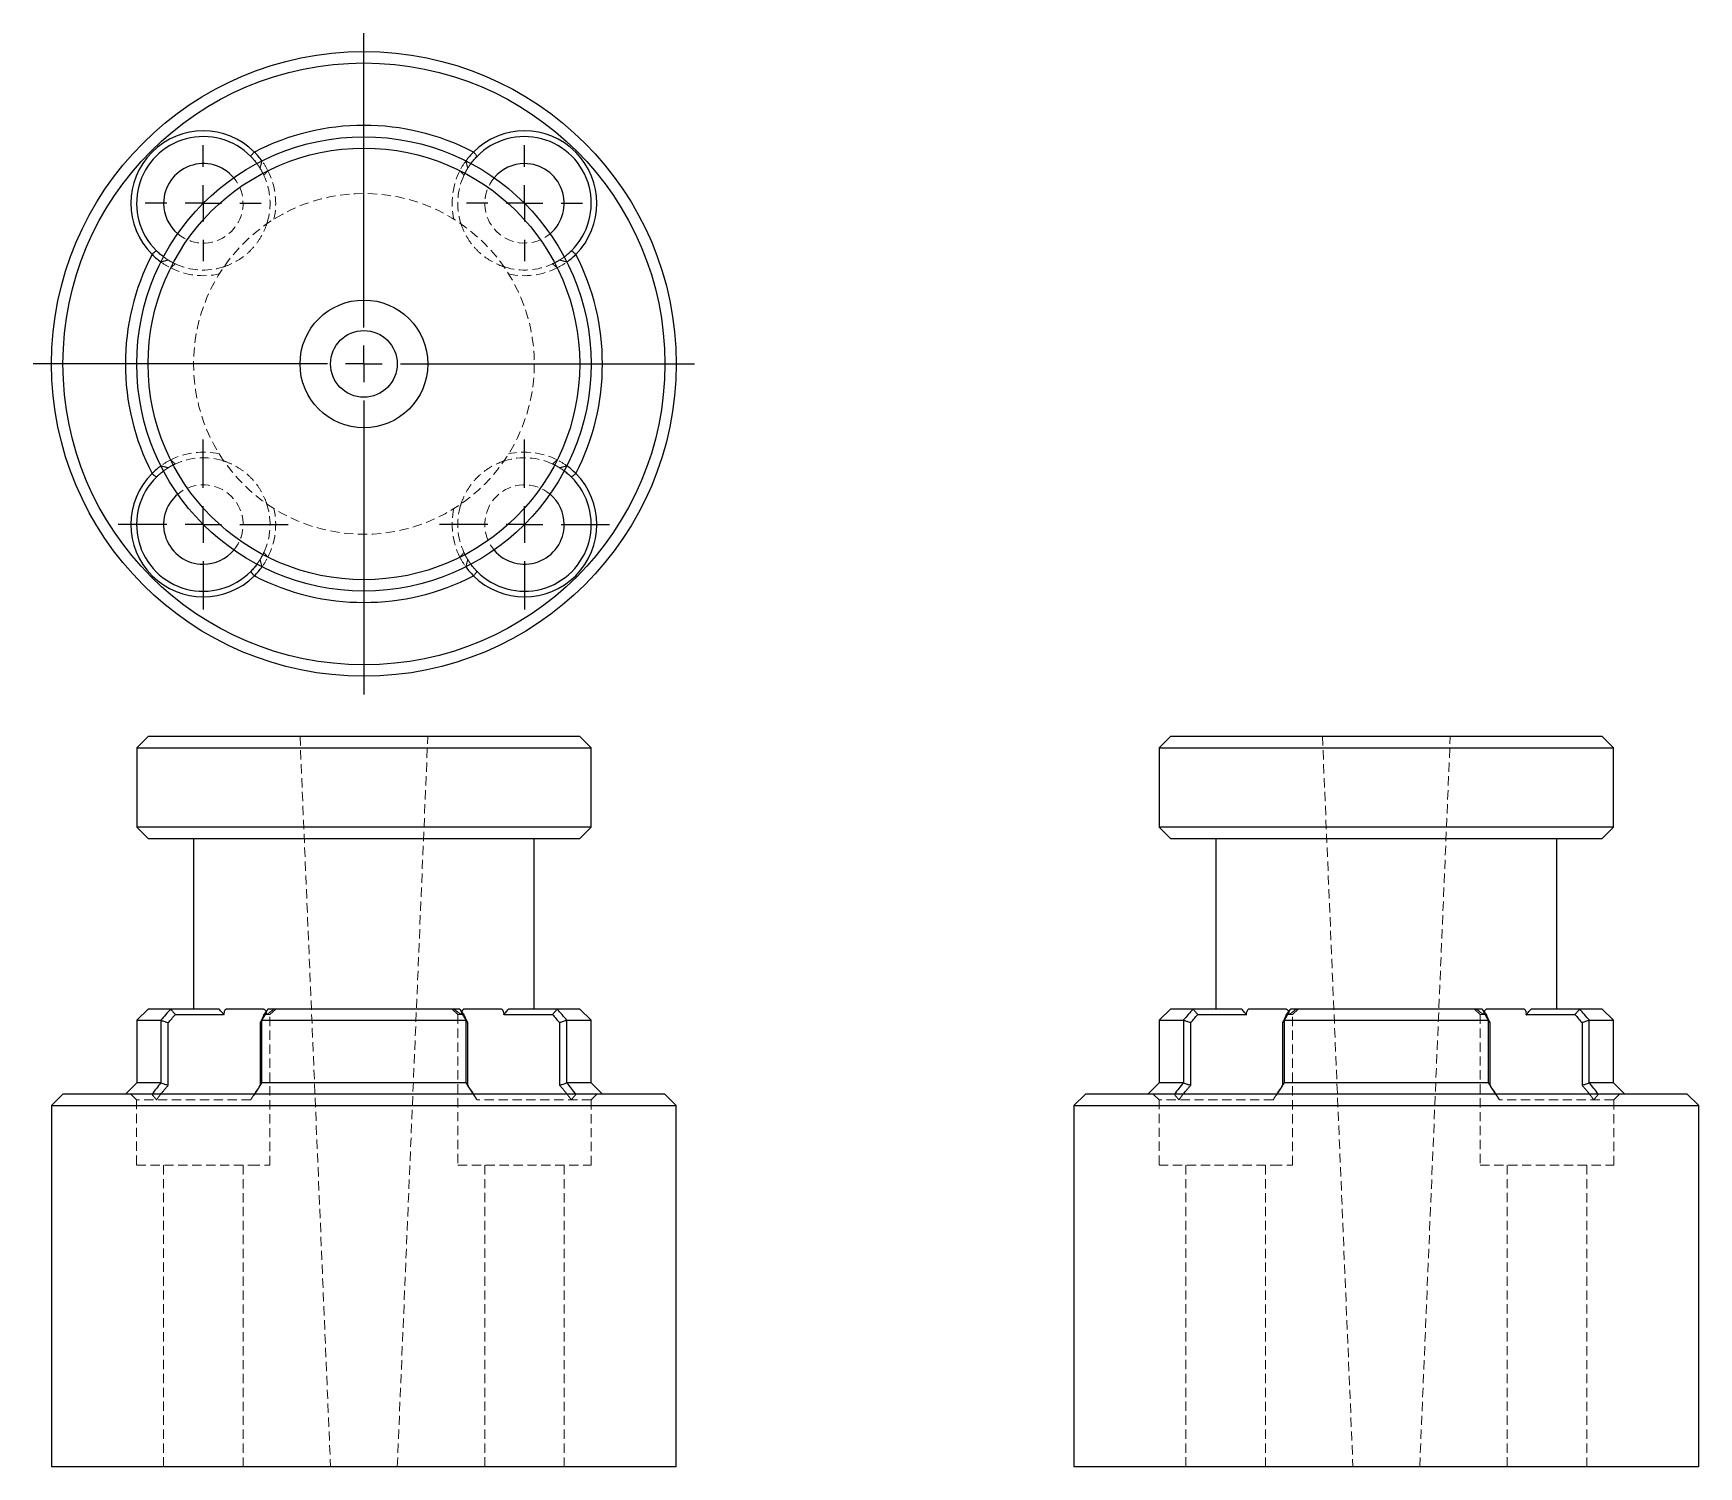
# Model space of a CAD drawing. Header units: millimetres. Extents: x 38 to 266, y 7 to 203.
import ezdxf

# ---------------------------------------------------------------- set-up
doc = ezdxf.new("R2010")
doc.units = ezdxf.units.MM
doc.linetypes.add('HIDDEN', pattern=[1.905, 1.27, -0.635])
doc.layers.add('10', color=7, linetype='Continuous')

# ---------------------------------------------------------------- blocks, each defined once
blk = doc.blocks.new('SW_CENTERMARKSYMBOL_0')
at = {"layer": '10', "color": 0}
for p, q in [((0, 5), (0, 11.64)), ((0, 0), (0, 2.5)), ((-5, 0), (-11.64, 0)), ((0, 0), (-2.5, 0)), ((0, 0), (0, -2.5)), ((0, 0), (2.5, 0)), ((5, 0), (11.64, 0)), ((0, -5), (0, -11.64))]:
    blk.add_line(p, q, dxfattribs=at)
blk = doc.blocks.new('SW_CENTERMARKSYMBOL_1')
at = {"layer": '10', "color": 0}
for p, q in [((0, 5), (0, 7.94)), ((0, 0), (0, 2.5)), ((-5, 0), (-7.94, 0)), ((0, 0), (-2.5, 0)), ((0, 0), (0, -2.5)), ((0, 0), (2.5, 0)), ((5, 0), (7.94, 0)), ((0, -5), (0, -7.94))]:
    blk.add_line(p, q, dxfattribs=at)
blk = doc.blocks.new('SW_CENTERMARKSYMBOL_2')
at = {"layer": '10', "color": 0}
for p, q in [((0, 5), (0, 7.94)), ((0, 0), (0, 2.5)), ((-5, 0), (-7.94, 0)), ((0, 0), (-2.5, 0)), ((0, 0), (0, -2.5)), ((0, 0), (2.5, 0)), ((5, 0), (7.94, 0)), ((0, -5), (0, -7.94))]:
    blk.add_line(p, q, dxfattribs=at)
blk = doc.blocks.new('SW_CENTERMARKSYMBOL_3')
at = {"layer": '10', "color": 0}
for p, q in [((0, 5), (0, 11.64)), ((0, 0), (0, 2.5)), ((-5, 0), (-11.64, 0)), ((0, 0), (-2.5, 0)), ((0, 0), (0, -2.5)), ((0, 0), (2.5, 0)), ((5, 0), (11.64, 0)), ((0, -5), (0, -11.64))]:
    blk.add_line(p, q, dxfattribs=at)
blk = doc.blocks.new('SW_CENTERMARKSYMBOL_4')
at = {"layer": '10', "color": 0}
for p, q in [((0, 5), (0, 45.27)), ((0, 0), (0, 2.5)), ((-5, 0), (-45.27, 0)), ((0, 0), (-2.5, 0)), ((0, 0), (0, -2.5)), ((0, 0), (2.5, 0)), ((5, 0), (45.27, 0)), ((0, -5), (0, -45.27))]:
    blk.add_line(p, q, dxfattribs=at)

msp = doc.modelspace()

# ---------------------------------------------------------------- linework, layer by layer
at = {"color": 7, "linetype": 'Continuous', "lineweight": 25}
for p, q in [((67.98, 187.02), (67.99, 187.01)), ((98.01, 187.01), (98.02, 187.02)), ((53.99, 173.01), (53.98, 173.02)), ((112.02, 173.02), (112.01, 173.01)), ((53.98, 142.98), (53.99, 142.99)), ((112.01, 142.99), (112.02, 142.98)), ((67.99, 128.99), (67.98, 128.98)), ((98.02, 128.98), (98.01, 128.99)), ((53.45, 107), (51.9, 105.44)), ((51.9, 105.44), (51.9, 94.56)), ((51.9, 105.44), (114.1, 105.44)), ((112.55, 107), (53.45, 107)), ((114.1, 105.44), (112.55, 107)), ((114.1, 94.56), (114.1, 105.44)), ((193.45, 107), (191.9, 105.44)), ((191.9, 105.44), (191.9, 94.56)), ((191.9, 105.44), (223, 105.44)), ((223, 107), (193.45, 107)), ((252.55, 107), (223, 107)), ((223, 105.44), (254.1, 105.44)), ((254.1, 105.44), (252.55, 107)), ((254.1, 94.56), (254.1, 105.44)), ((51.9, 94.56), (53.45, 93)), ((114.1, 94.56), (51.9, 94.56)), ((112.55, 93), (114.1, 94.56)), ((191.9, 94.56), (193.45, 93)), ((254.1, 94.56), (191.9, 94.56)), ((252.55, 93), (254.1, 94.56)), ((53.45, 93), (112.55, 93)), ((59.67, 93), (59.67, 69.67)), ((106.33, 69.67), (106.33, 93)), ((193.45, 93), (252.55, 93)), ((199.67, 93), (199.67, 69.67)), ((246.33, 69.67), (246.33, 93)), ((53.45, 69.67), (51.9, 68.12)), ((56.54, 69.67), (53.45, 69.67)), ((63.19, 69.67), (56.54, 69.67)), ((57.18, 68.9), (63.67, 68.9)), ((96.14, 69.67), (69.86, 69.67)), ((102.34, 68.9), (108.82, 68.9)), ((109.46, 69.67), (102.81, 69.67)), ((112.55, 69.67), (109.46, 69.67)), ((114.1, 68.12), (112.55, 69.67)), ((193.45, 69.67), (191.9, 68.12)), ((196.54, 69.67), (193.45, 69.67)), ((203.19, 69.67), (196.54, 69.67)), ((197.18, 68.9), (203.67, 68.9)), ((236.14, 69.67), (209.86, 69.67)), ((242.34, 68.9), (248.82, 68.9)), ((249.46, 69.67), (242.81, 69.67)), ((252.55, 69.67), (249.46, 69.67)), ((254.1, 68.12), (252.55, 69.67)), ((51.9, 68.12), (51.9, 59.57)), ((51.9, 68.12), (55.2, 68.12)), ((55.2, 68.12), (55.21, 68.11)), ((55.21, 68.11), (55.21, 59.56)), ((56.21, 59.24), (56.21, 67.8)), ((68.78, 67.8), (68.78, 59.24)), ((69.04, 68.12), (96.96, 68.12)), ((69.04, 59.56), (69.04, 68.11)), ((96.96, 68.11), (96.96, 59.56)), ((97.22, 59.24), (97.22, 67.8)), ((109.79, 67.8), (109.79, 59.24)), ((110.79, 68.11), (110.8, 68.12)), ((110.79, 59.56), (110.79, 68.11)), ((110.8, 68.12), (114.1, 68.12)), ((114.1, 59.57), (114.1, 68.12)), ((191.9, 68.12), (191.9, 59.57)), ((191.9, 68.12), (195.2, 68.12)), ((195.2, 68.12), (195.21, 68.11)), ((195.21, 68.11), (195.21, 59.56)), ((196.21, 59.24), (196.21, 67.8)), ((208.78, 67.8), (208.78, 59.24)), ((209.04, 68.12), (236.96, 68.12)), ((209.04, 59.56), (209.04, 68.11)), ((236.96, 68.11), (236.96, 59.56)), ((237.22, 59.24), (237.22, 67.8)), ((249.79, 67.8), (249.79, 59.24)), ((250.79, 68.11), (250.8, 68.12)), ((250.79, 59.56), (250.79, 68.11)), ((250.8, 68.12), (254.1, 68.12)), ((254.1, 59.57), (254.1, 68.12)), ((51.9, 59.57), (50.34, 58.01)), ((55.2, 59.57), (51.9, 59.57)), ((55.21, 59.56), (55.2, 59.57)), ((96.96, 59.57), (69.04, 59.57)), ((110.8, 59.57), (110.79, 59.56)), ((114.1, 59.57), (110.8, 59.57)), ((115.66, 58.01), (114.1, 59.57)), ((191.9, 59.57), (190.34, 58.01)), ((195.2, 59.57), (191.9, 59.57)), ((195.21, 59.56), (195.2, 59.57)), ((236.96, 59.57), (209.04, 59.57)), ((250.8, 59.57), (250.79, 59.56)), ((254.1, 59.57), (250.8, 59.57)), ((255.66, 58.01), (254.1, 59.57)), ((41.79, 58.01), (40.23, 56.46)), ((124.21, 58.01), (41.79, 58.01)), ((68.78, 59.24), (68.61, 58.93)), ((97.39, 58.93), (97.22, 59.24)), ((125.77, 56.46), (124.21, 58.01)), ((181.79, 58.01), (180.23, 56.46)), ((264.21, 58.01), (181.79, 58.01)), ((208.78, 59.24), (208.61, 58.93)), ((237.39, 58.93), (237.22, 59.24)), ((265.77, 56.46), (264.21, 58.01)), ((40.23, 56.46), (40.23, 7)), ((40.23, 56.46), (125.77, 56.46)), ((125.77, 7), (125.77, 56.46)), ((180.23, 56.46), (180.23, 7)), ((180.23, 56.46), (265.77, 56.46)), ((265.77, 7), (265.77, 56.46)), ((125.77, 7), (40.23, 7)), ((265.77, 7), (180.23, 7))]:
    msp.add_line(p, q, dxfattribs=at)
at = {"color": 7, "linetype": 'HIDDEN', "lineweight": 18}
for p, q in [((74.25, 107), (78.43, 7)), ((87.57, 7), (91.75, 107)), ((214.25, 107), (218.43, 7)), ((227.57, 7), (231.75, 107)), ((70.14, 68.9), (69.3, 68.9)), ((70.14, 68.9), (70.92, 69.67)), ((70.14, 48.29), (70.14, 68.9)), ((95.08, 69.67), (95.86, 68.9)), ((96.7, 68.9), (95.86, 68.9)), ((95.86, 68.9), (95.86, 48.29)), ((210.14, 68.9), (209.3, 68.9)), ((210.14, 68.9), (210.92, 69.67)), ((210.14, 48.29), (210.14, 68.9)), ((235.08, 69.67), (235.86, 68.9)), ((236.7, 68.9), (235.86, 68.9)), ((235.86, 68.9), (235.86, 48.29)), ((69.04, 59.57), (69.04, 59.56)), ((96.96, 59.56), (96.96, 59.57)), ((209.04, 59.57), (209.04, 59.56)), ((236.96, 59.56), (236.96, 59.57)), ((51.09, 58.01), (51.87, 57.23)), ((67.51, 57.23), (51.87, 57.23)), ((51.87, 57.23), (51.87, 48.29)), ((68.23, 58.28), (68.7, 59.03)), ((97.3, 59.03), (97.77, 58.28)), ((114.13, 57.23), (98.49, 57.23)), ((114.13, 57.23), (114.91, 58.01)), ((114.13, 48.29), (114.13, 57.23)), ((191.09, 58.01), (191.87, 57.23)), ((207.51, 57.23), (191.87, 57.23)), ((191.87, 57.23), (191.87, 48.29)), ((208.23, 58.28), (208.7, 59.03)), ((237.3, 59.03), (237.77, 58.28)), ((254.13, 57.23), (238.49, 57.23)), ((254.13, 57.23), (254.91, 58.01)), ((254.13, 48.29), (254.13, 57.23)), ((51.87, 48.29), (67.47, 48.29)), ((55.56, 48.29), (55.56, 7)), ((66.45, 7), (66.45, 48.29)), ((67.47, 48.29), (70.14, 48.29)), ((95.86, 48.29), (114.13, 48.29)), ((99.55, 48.29), (99.55, 7)), ((110.44, 7), (110.44, 48.29)), ((191.87, 48.29), (207.47, 48.29)), ((195.56, 48.29), (195.56, 7)), ((206.45, 7), (206.45, 48.29)), ((207.47, 48.29), (210.14, 48.29)), ((235.86, 48.29), (254.13, 48.29)), ((239.55, 48.29), (239.55, 7)), ((250.44, 7), (250.44, 48.29))]:
    msp.add_line(p, q, dxfattribs=at)
at = {"color": 7, "linetype": 'HIDDEN', "lineweight": 18, "flags": 128}
for points in [[(69.04, 185.8), (69.04, 185.79), (69.04, 185.79)], [(96.96, 185.79), (96.96, 185.79), (96.96, 185.8)], [(55.21, 171.96), (55.21, 171.96), (55.2, 171.96)], [(110.8, 171.96), (110.79, 171.96), (110.79, 171.96)], [(55.2, 144.04), (55.21, 144.04), (55.21, 144.04)], [(110.79, 144.04), (110.79, 144.04), (110.8, 144.04)], [(69.04, 130.21), (69.04, 130.21), (69.04, 130.2)], [(96.96, 130.2), (96.96, 130.21), (96.96, 130.21)]]:
    msp.add_lwpolyline(points, dxfattribs=at)
at = {"color": 7, "linetype": 'Continuous', "lineweight": 25, "flags": 128}
for points in [[(101.86, 69.67), (101.86, 69.67), (101.91, 69.65), (101.99, 69.55), (102.08, 69.33), (102.15, 68.97), (102.16, 68.89)], [(241.86, 69.67), (241.86, 69.67), (241.91, 69.65), (241.99, 69.55), (242.08, 69.33), (242.15, 68.97), (242.16, 68.89)], [(69.04, 68.11), (69.04, 68.12), (69.04, 68.12)], [(96.96, 68.12), (96.96, 68.12), (96.96, 68.11)], [(209.04, 68.11), (209.04, 68.12), (209.04, 68.12)], [(236.96, 68.12), (236.96, 68.12), (236.96, 68.11)]]:
    msp.add_lwpolyline(points, dxfattribs=at)
at = {"color": 7, "linetype": 'Continuous', "lineweight": 25}
for radius in [42.77, 41.21, 31.1, 29.55, 8.75, 4.57]:
    msp.add_circle((83, 158), radius, dxfattribs=at)
at = {"color": 7, "linetype": 'HIDDEN', "lineweight": 18}
msp.add_circle((83, 158), 23.33, dxfattribs=at)
at = {"color": 7, "linetype": 'Continuous', "lineweight": 25}
for centre, radius, start, end in [((61.01, 179.99), 9.91, 45.0807, 224.9193), ((83, 158), 32.66, 62.6722, 117.3278), ((104.99, 179.99), 9.91, 315.0807, 134.9193), ((61.01, 179.99), 9.14, 44.6359, 225.3641), ((104.99, 179.99), 9.14, 314.6359, 135.3641), ((61.01, 179.99), 5.44, 39.9802, 180), ((104.99, 179.99), 5.44, 90, 140.0198), ((104.99, 179.99), 5.44, 309.9802, 90), ((61.01, 179.99), 5.44, 180, 230.0198), ((83, 158), 32.66, 152.6722, 207.3278), ((83, 158), 32.66, 332.6722, 27.3278), ((61.01, 136.01), 9.91, 135.0807, 314.9193), ((61.01, 136.01), 9.14, 134.6359, 315.3641), ((104.99, 136.01), 9.91, 225.0807, 44.9193), ((104.99, 136.01), 9.14, 224.6359, 45.3641), ((61.01, 136.01), 5.44, 129.9802, 270), ((104.99, 136.01), 5.44, 0, 50.0198), ((104.99, 136.01), 5.44, 219.9802, 0), ((61.01, 136.01), 5.44, 270, 320.0198), ((83, 158), 32.66, 242.6722, 297.3278)]:
    msp.add_arc(centre, radius, start, end, dxfattribs=at)
at = {"color": 7, "linetype": 'HIDDEN', "lineweight": 18}
for centre, radius, start, end in [((61.01, 179.99), 5.44, 230.0198, 39.9802), ((61.01, 179.99), 9.14, 343.0808, 24.7545), ((61.01, 179.99), 9.91, 347.2584, 26.8012), ((104.99, 179.99), 9.91, 153.1988, 192.7416), ((104.99, 179.99), 9.14, 155.2455, 196.9167), ((104.99, 179.99), 5.44, 140.0198, 309.9802), ((61.01, 179.99), 9.91, 243.1988, 282.7416), ((61.01, 179.99), 9.14, 245.2455, 286.918), ((104.99, 179.99), 9.14, 253.0797, 294.7545), ((104.99, 179.99), 9.91, 257.2584, 296.8012), ((61.01, 136.01), 9.91, 77.2584, 116.8012), ((61.01, 136.01), 9.14, 73.0797, 114.7545), ((104.99, 136.01), 9.14, 65.2455, 106.9167), ((104.99, 136.01), 9.91, 63.1988, 102.7416), ((61.01, 136.01), 5.44, 320.0198, 129.9802), ((104.99, 136.01), 5.44, 50.0198, 219.9802), ((61.01, 136.01), 9.14, 335.2455, 16.9167), ((61.01, 136.01), 9.91, 333.1988, 12.7416), ((104.99, 136.01), 9.91, 167.2584, 206.8012), ((104.99, 136.01), 9.14, 163.0797, 204.7545)]:
    msp.add_arc(centre, radius, start, end, dxfattribs=at)
at = {"color": 7, "linetype": 'Continuous', "lineweight": 25}
for points, knots in [([(67.51, 186.41), (67.58, 186.51), (67.74, 186.72), (67.89, 186.92), (67.98, 187.02)], [0, 0, 0, 0, 0.486348, 1, 1, 1, 1]), ([(98.02, 187.02), (98.11, 186.92), (98.26, 186.72), (98.42, 186.51), (98.49, 186.41)], [0, 0, 0, 0, 0.513652, 1, 1, 1, 1]), ([(67.51, 186.41), (67.6, 186.32), (67.77, 186.14), (68.01, 185.86), (68.21, 185.62), (68.32, 185.47), (68.36, 185.41)], [0, 0, 0, 0, 0.289305, 0.578887, 0.827799, 1, 1, 1, 1]), ([(97.62, 185.38), (97.62, 185.39), (97.69, 185.49), (97.84, 185.68), (98.04, 185.93), (98.26, 186.18), (98.42, 186.33), (98.49, 186.41)], [0, 0, 0, 0, 0.029299, 0.271561, 0.513985, 0.756907, 1, 1, 1, 1]), ([(53.98, 173.02), (54.08, 173.11), (54.28, 173.26), (54.49, 173.42), (54.59, 173.49)], [0, 0, 0, 0, 0.513652, 1, 1, 1, 1]), ([(55.6, 172.63), (55.6, 172.63), (55.5, 172.7), (55.32, 172.84), (55.07, 173.04), (54.82, 173.26), (54.67, 173.42), (54.59, 173.49)], [0, 0, 0, 0, 0.0191419, 0.2639387, 0.5088991, 0.7543629, 1, 1, 1, 1]), ([(111.41, 173.49), (111.32, 173.4), (111.14, 173.23), (110.86, 172.99), (110.62, 172.79), (110.47, 172.68), (110.41, 172.63)], [0, 0, 0, 0, 0.287681, 0.575638, 0.823153, 1, 1, 1, 1]), ([(111.41, 173.49), (111.51, 173.42), (111.72, 173.26), (111.92, 173.11), (112.02, 173.02)], [0, 0, 0, 0, 0.486348, 1, 1, 1, 1]), ([(54.59, 142.51), (54.49, 142.58), (54.28, 142.74), (54.08, 142.89), (53.98, 142.98)], [0, 0, 0, 0, 0.486348, 1, 1, 1, 1]), ([(54.59, 142.51), (54.68, 142.6), (54.86, 142.77), (55.14, 143.01), (55.39, 143.21), (55.55, 143.33), (55.61, 143.38)], [0, 0, 0, 0, 0.281908, 0.564084, 0.806632, 1, 1, 1, 1]), ([(110.39, 143.38), (110.4, 143.37), (110.5, 143.3), (110.68, 143.16), (110.93, 142.96), (111.18, 142.74), (111.33, 142.58), (111.41, 142.51)], [0, 0, 0, 0, 0.023118, 0.266922, 0.51089, 0.755359, 1, 1, 1, 1]), ([(112.02, 142.98), (111.92, 142.89), (111.72, 142.74), (111.51, 142.58), (111.41, 142.51)], [0, 0, 0, 0, 0.513652, 1, 1, 1, 1]), ([(68.35, 130.57), (68.29, 130.49), (68.16, 130.32), (67.96, 130.07), (67.74, 129.82), (67.58, 129.67), (67.51, 129.59)], [0, 0, 0, 0, 0.2387938, 0.4921224, 0.7459716, 1, 1, 1, 1]), ([(98.49, 129.59), (98.4, 129.68), (98.23, 129.86), (97.99, 130.14), (97.79, 130.39), (97.67, 130.54), (97.62, 130.61)], [0, 0, 0, 0, 0.28354, 0.56735, 0.811302, 1, 1, 1, 1]), ([(67.98, 128.98), (67.89, 129.08), (67.74, 129.28), (67.58, 129.49), (67.51, 129.59)], [0, 0, 0, 0, 0.513652, 1, 1, 1, 1]), ([(98.49, 129.59), (98.42, 129.49), (98.26, 129.28), (98.11, 129.08), (98.02, 128.98)], [0, 0, 0, 0, 0.486348, 1, 1, 1, 1]), ([(56.54, 69.67), (56.64, 69.54), (56.75, 69.41), (56.85, 69.28), (56.91, 69.22), (56.96, 69.15), (57.02, 69.09), (57.07, 69.03), (57.13, 68.96), (57.18, 68.9)], [0, 0, 0, 0, 0.000575678, 0.000575678, 0.000575678, 0.000863604, 0.000863604, 0.000863604, 0.001151561, 0.001151561, 0.001151561, 0.001151561]), ([(63.84, 68.9), (63.75, 69), (63.66, 69.1), (63.44, 69.35), (63.31, 69.51), (63.19, 69.67)], [1.8909499, 1.8909499, 1.8909499, 1.8909499, 1.90752579, 1.90752579, 1.93139892, 1.93139892, 1.93139892, 1.93139892]), ([(63.84, 68.89), (63.85, 69.06), (63.88, 69.22), (63.95, 69.44), (63.98, 69.5), (64.03, 69.59), (64.05, 69.61), (64.08, 69.64), (64.1, 69.65), (64.12, 69.67), (64.13, 69.67), (64.14, 69.67)], [0, 0, 0, 0, 0.5, 0.5, 0.75, 0.75, 0.875, 0.875, 0.9375, 0.9375, 1, 1, 1, 1]), ([(69.27, 69.67), (69.27, 69.67), (69.17, 69.67), (68.72, 69.67), (67.96, 69.67), (66.98, 69.67), (66.02, 69.67), (65.15, 69.67), (64.55, 69.67), (64.21, 69.67), (64.14, 69.67), (64.14, 69.67)], [-0.6091902, -0.6091902, -0.6091902, -0.6091902, -0.5917843, -0.5743784, -0.5395666, -0.5047548, -0.4699429, -0.4351311, -0.4003193, -0.3829134, -0.3655075, -0.3655075, -0.3655075, -0.3655075]), ([(69.27, 69.67), (69.27, 69.67), (69.29, 69.67), (69.36, 69.64), (69.48, 69.53), (69.56, 69.41), (69.59, 69.31), (69.59, 69.3)], [0, 0, 0, 0, 0.005345, 0.174038, 0.473459, 0.954061, 1, 1, 1, 1]), ([(69.86, 69.67), (69.76, 69.54), (69.67, 69.41), (69.58, 69.28), (69.48, 69.15), (69.39, 69.03), (69.3, 68.9)], [0, 0, 0, 0, 0.000575681, 0.000575681, 0.000575681, 0.001151582, 0.001151582, 0.001151582, 0.001151582]), ([(96.14, 69.67), (96.24, 69.54), (96.33, 69.41), (96.42, 69.28), (96.47, 69.22), (96.51, 69.15), (96.56, 69.09), (96.61, 69.03), (96.65, 68.96), (96.7, 68.9)], [0, 0, 0, 0, 0.000575678, 0.000575678, 0.000575678, 0.000863604, 0.000863604, 0.000863604, 0.001151561, 0.001151561, 0.001151561, 0.001151561]), ([(96.73, 69.67), (96.73, 69.67), (96.71, 69.67), (96.67, 69.65), (96.6, 69.61), (96.5, 69.5), (96.44, 69.37), (96.41, 69.3)], [0, 0, 0, 0, 0.035849, 0.142944, 0.234622, 0.578511, 1, 1, 1, 1]), ([(101.86, 69.67), (101.86, 69.67), (101.79, 69.67), (101.45, 69.67), (100.85, 69.67), (99.98, 69.67), (99.02, 69.67), (98.04, 69.67), (97.28, 69.67), (96.83, 69.67), (96.73, 69.67), (96.73, 69.67)], [-0.6091902, -0.6091902, -0.6091902, -0.6091902, -0.5917843, -0.5743784, -0.5395666, -0.5047548, -0.4699429, -0.4351311, -0.4003193, -0.3829134, -0.3655075, -0.3655075, -0.3655075, -0.3655075]), ([(102.16, 68.9), (102.25, 69), (102.34, 69.1), (102.56, 69.35), (102.69, 69.51), (102.81, 69.67)], [-1.63790774, -1.63790774, -1.63790774, -1.63790774, -1.62133185, -1.62133185, -1.59745872, -1.59745872, -1.59745872, -1.59745872]), ([(102.16, 68.89), (102.17, 68.89), (102.18, 68.89), (102.19, 68.9), (102.24, 68.9), (102.29, 68.9), (102.34, 68.9)], [0.0000002129, 0.0000002129, 0.0000002129, 0.0000002129, 0.0000408141, 0.0000408141, 0.0000408141, 0.0001890327, 0.0001890327, 0.0001890327, 0.0001890327]), ([(108.82, 68.9), (108.93, 69.03), (109.04, 69.15), (109.15, 69.28), (109.25, 69.41), (109.36, 69.54), (109.46, 69.67)], [0, 0, 0, 0, 0.000575673, 0.000575673, 0.000575673, 0.001151574, 0.001151574, 0.001151574, 0.001151574]), ([(196.54, 69.67), (196.64, 69.54), (196.75, 69.41), (196.85, 69.28), (196.91, 69.22), (196.96, 69.15), (197.02, 69.09), (197.07, 69.03), (197.13, 68.96), (197.18, 68.9)], [0, 0, 0, 0, 0.000575678, 0.000575678, 0.000575678, 0.000863604, 0.000863604, 0.000863604, 0.001151561, 0.001151561, 0.001151561, 0.001151561]), ([(203.84, 68.9), (203.75, 69), (203.66, 69.1), (203.44, 69.35), (203.31, 69.51), (203.19, 69.67)], [1.8909499, 1.8909499, 1.8909499, 1.8909499, 1.90752579, 1.90752579, 1.93139892, 1.93139892, 1.93139892, 1.93139892]), ([(203.84, 68.89), (203.85, 69.06), (203.88, 69.22), (203.95, 69.44), (203.98, 69.5), (204.05, 69.61), (204.09, 69.66), (204.14, 69.67)], [0, 0, 0, 0, 0.5, 0.5, 0.75, 0.75, 1, 1, 1, 1]), ([(209.27, 69.67), (209.27, 69.67), (209.17, 69.67), (208.72, 69.67), (207.96, 69.67), (206.98, 69.67), (206.02, 69.67), (205.15, 69.67), (204.55, 69.67), (204.21, 69.67), (204.14, 69.67), (204.14, 69.67)], [-0.6091902, -0.6091902, -0.6091902, -0.6091902, -0.5917843, -0.5743784, -0.5395666, -0.5047548, -0.4699429, -0.4351311, -0.4003193, -0.3829134, -0.3655075, -0.3655075, -0.3655075, -0.3655075]), ([(209.27, 69.67), (209.27, 69.67), (209.29, 69.67), (209.36, 69.64), (209.48, 69.53), (209.56, 69.41), (209.59, 69.31), (209.59, 69.3)], [0, 0, 0, 0, 0.005346, 0.174047, 0.473485, 0.954116, 1, 1, 1, 1]), ([(209.3, 68.9), (209.39, 69.03), (209.48, 69.15), (209.58, 69.28), (209.67, 69.41), (209.76, 69.54), (209.86, 69.67)], [0, 0, 0, 0, 0.000575673, 0.000575673, 0.000575673, 0.001151574, 0.001151574, 0.001151574, 0.001151574]), ([(236.14, 69.67), (236.24, 69.54), (236.33, 69.41), (236.42, 69.28), (236.47, 69.22), (236.51, 69.15), (236.56, 69.09), (236.61, 69.03), (236.65, 68.96), (236.7, 68.9)], [0, 0, 0, 0, 0.000575678, 0.000575678, 0.000575678, 0.000863604, 0.000863604, 0.000863604, 0.001151562, 0.001151562, 0.001151562, 0.001151562]), ([(236.73, 69.67), (236.73, 69.67), (236.73, 69.67), (236.73, 69.67), (236.73, 69.67), (236.72, 69.67), (236.71, 69.67), (236.67, 69.65), (236.6, 69.6), (236.49, 69.49), (236.44, 69.37), (236.41, 69.3)], [0, 0, 0, 0, 0.002328, 0.003924, 0.008019, 0.024408, 0.032805, 0.097121, 0.313132, 0.579253, 1, 1, 1, 1]), ([(241.86, 69.67), (241.86, 69.67), (241.79, 69.67), (241.45, 69.67), (240.85, 69.67), (239.98, 69.67), (239.02, 69.67), (238.04, 69.67), (237.28, 69.67), (236.83, 69.67), (236.73, 69.67), (236.73, 69.67)], [-0.6091902, -0.6091902, -0.6091902, -0.6091902, -0.5917843, -0.5743784, -0.5395666, -0.5047548, -0.4699429, -0.4351311, -0.4003193, -0.3829134, -0.3655075, -0.3655075, -0.3655075, -0.3655075]), ([(242.16, 68.9), (242.25, 69), (242.34, 69.1), (242.56, 69.35), (242.69, 69.51), (242.81, 69.67)], [-1.63790774, -1.63790774, -1.63790774, -1.63790774, -1.62133185, -1.62133185, -1.59745872, -1.59745872, -1.59745872, -1.59745872]), ([(242.16, 68.89), (242.17, 68.89), (242.18, 68.89), (242.19, 68.9), (242.24, 68.9), (242.29, 68.9), (242.34, 68.9)], [0.0000002129, 0.0000002129, 0.0000002129, 0.0000002129, 0.0000408141, 0.0000408141, 0.0000408141, 0.0001890327, 0.0001890327, 0.0001890327, 0.0001890327]), ([(249.46, 69.67), (249.36, 69.54), (249.25, 69.41), (249.15, 69.28), (249.04, 69.15), (248.93, 69.03), (248.82, 68.9)], [0.000000003, 0.000000003, 0.000000003, 0.000000003, 0.000575681, 0.000575681, 0.000575681, 0.001151581, 0.001151581, 0.001151581, 0.001151581]), ([(55.21, 68.11), (55.29, 68.08), (55.38, 68.06), (55.47, 68.03), (55.56, 68), (55.64, 67.97), (55.73, 67.94), (55.89, 67.89), (56.05, 67.84), (56.21, 67.8)], [0, 0, 0, 0, 0.000284045, 0.000284045, 0.000284045, 0.000568091, 0.000568091, 0.000568091, 0.001080922, 0.001080922, 0.001080922, 0.001080922]), ([(69.04, 68.11), (69.01, 68.08), (68.99, 68.06), (68.97, 68.03), (68.95, 68), (68.93, 67.97), (68.91, 67.95), (68.86, 67.89), (68.82, 67.84), (68.78, 67.8)], [0, 0, 0, 0, 0.000278476, 0.000278476, 0.000278476, 0.000556952, 0.000556952, 0.000556952, 0.001080922, 0.001080922, 0.001080922, 0.001080922]), ([(97.22, 67.8), (97.2, 67.82), (97.17, 67.85), (97.15, 67.88), (97.13, 67.9), (97.11, 67.93), (97.08, 67.96), (97.04, 68.01), (97, 68.06), (96.96, 68.11)], [0, 0, 0, 0, 0.000284046, 0.000284046, 0.000284046, 0.000568092, 0.000568092, 0.000568092, 0.001080919, 0.001080919, 0.001080919, 0.001080919]), ([(110.79, 68.11), (110.71, 68.08), (110.62, 68.06), (110.54, 68.03), (110.45, 68), (110.36, 67.97), (110.28, 67.95), (110.12, 67.89), (109.95, 67.84), (109.79, 67.8)], [0, 0, 0, 0, 0.000278476, 0.000278476, 0.000278476, 0.000556952, 0.000556952, 0.000556952, 0.001080922, 0.001080922, 0.001080922, 0.001080922]), ([(196.21, 67.8), (196.12, 67.82), (196.03, 67.85), (195.94, 67.88), (195.86, 67.9), (195.77, 67.93), (195.68, 67.96), (195.52, 68.01), (195.36, 68.06), (195.21, 68.11)], [0, 0, 0, 0, 0.000284046, 0.000284046, 0.000284046, 0.000568092, 0.000568092, 0.000568092, 0.001080919, 0.001080919, 0.001080919, 0.001080919]), ([(209.04, 68.11), (209.01, 68.08), (208.99, 68.06), (208.97, 68.03), (208.95, 68), (208.93, 67.97), (208.91, 67.95), (208.86, 67.89), (208.82, 67.84), (208.78, 67.8)], [0, 0, 0, 0, 0.000278476, 0.000278476, 0.000278476, 0.000556952, 0.000556952, 0.000556952, 0.001080922, 0.001080922, 0.001080922, 0.001080922]), ([(236.96, 68.11), (236.99, 68.08), (237.01, 68.06), (237.03, 68.03), (237.05, 68), (237.08, 67.97), (237.1, 67.94), (237.14, 67.89), (237.18, 67.84), (237.22, 67.8)], [0, 0, 0, 0, 0.000284045, 0.000284045, 0.000284045, 0.000568091, 0.000568091, 0.000568091, 0.001080922, 0.001080922, 0.001080922, 0.001080922]), ([(250.79, 68.11), (250.71, 68.08), (250.62, 68.06), (250.54, 68.03), (250.45, 68), (250.36, 67.97), (250.28, 67.95), (250.12, 67.89), (249.95, 67.84), (249.79, 67.8)], [0, 0, 0, 0, 0.000278476, 0.000278476, 0.000278476, 0.000556952, 0.000556952, 0.000556952, 0.001080922, 0.001080922, 0.001080922, 0.001080922]), ([(55.21, 59.56), (55.38, 59.5), (55.71, 59.39), (56.04, 59.29), (56.21, 59.24)], [0, 0, 0, 0, 0.511569, 1, 1, 1, 1]), ([(68.78, 59.24), (68.82, 59.29), (68.91, 59.39), (68.99, 59.5), (69.04, 59.56)], [0, 0, 0, 0, 0.488431, 1, 1, 1, 1]), ([(96.96, 59.56), (97.01, 59.5), (97.09, 59.39), (97.18, 59.29), (97.22, 59.24)], [0, 0, 0, 0, 0.511569, 1, 1, 1, 1]), ([(109.79, 59.24), (109.96, 59.29), (110.29, 59.39), (110.62, 59.5), (110.79, 59.56)], [0, 0, 0, 0, 0.488431, 1, 1, 1, 1]), ([(195.21, 59.56), (195.38, 59.5), (195.71, 59.39), (196.04, 59.29), (196.21, 59.24)], [0, 0, 0, 0, 0.511569, 1, 1, 1, 1]), ([(208.78, 59.24), (208.82, 59.29), (208.91, 59.39), (208.99, 59.5), (209.04, 59.56)], [0, 0, 0, 0, 0.488431, 1, 1, 1, 1]), ([(236.96, 59.56), (237.01, 59.5), (237.09, 59.39), (237.18, 59.29), (237.22, 59.24)], [0, 0, 0, 0, 0.511569, 1, 1, 1, 1]), ([(249.79, 59.24), (249.96, 59.29), (250.29, 59.39), (250.62, 59.5), (250.79, 59.56)], [0, 0, 0, 0, 0.488431, 1, 1, 1, 1]), ([(55.19, 58.01), (55.26, 58.1), (55.42, 58.3), (55.67, 58.6), (55.93, 58.92), (56.12, 59.13), (56.21, 59.24)], [0, 0, 0, 0, 0.221493, 0.480596, 0.740214, 1, 1, 1, 1]), ([(109.79, 59.24), (109.9, 59.12), (110.11, 58.87), (110.4, 58.52), (110.64, 58.23), (110.77, 58.07), (110.81, 58.01)], [0, 0, 0, 0, 0.300926, 0.602114, 0.861023, 1, 1, 1, 1]), ([(195.19, 58.01), (195.26, 58.1), (195.42, 58.3), (195.67, 58.6), (195.93, 58.92), (196.12, 59.13), (196.21, 59.24)], [0, 0, 0, 0, 0.221493, 0.480596, 0.740214, 1, 1, 1, 1]), ([(249.79, 59.24), (249.9, 59.12), (250.11, 58.87), (250.4, 58.52), (250.64, 58.23), (250.77, 58.07), (250.81, 58.01)], [0, 0, 0, 0, 0.300926, 0.602114, 0.861023, 1, 1, 1, 1])]:
    msp.add_open_spline(points, degree=3, knots=knots, dxfattribs=at)
for points in [[(67.98, 187.02), (67.99, 187.02), (68, 187.02), (68.01, 187.01)], [(69.04, 185.8), (68.73, 186.22), (68.38, 186.63), (67.99, 187.01)], [(98.01, 187.01), (97.62, 186.63), (97.27, 186.22), (96.96, 185.8)], [(97.99, 187.01), (98, 187.02), (98.01, 187.02), (98.02, 187.02)], [(53.99, 172.99), (53.98, 173), (53.98, 173.01), (53.98, 173.02)], [(53.99, 173.01), (54.37, 172.62), (54.78, 172.27), (55.2, 171.96)], [(110.8, 171.96), (111.22, 172.27), (111.63, 172.62), (112.01, 173.01)], [(112.02, 173.02), (112.02, 173.01), (112.02, 173), (112.01, 172.99)], [(55.2, 144.04), (54.78, 143.73), (54.37, 143.38), (53.99, 142.99)], [(112.01, 142.99), (111.63, 143.38), (111.22, 143.73), (110.8, 144.04)], [(53.98, 142.98), (53.98, 142.99), (53.98, 143), (53.99, 143.01)], [(112.01, 143.01), (112.02, 143), (112.02, 142.99), (112.02, 142.98)], [(67.99, 128.99), (68.38, 129.37), (68.73, 129.78), (69.04, 130.2)], [(96.96, 130.2), (97.27, 129.78), (97.62, 129.37), (98.01, 128.99)], [(68.01, 128.99), (68, 128.98), (67.99, 128.98), (67.98, 128.98)], [(98.02, 128.98), (98.01, 128.98), (98, 128.98), (97.99, 128.99)], [(56.54, 69.67), (56.08, 69.16), (55.64, 68.65), (55.2, 68.12)], [(56.21, 67.8), (56.52, 68.16), (56.85, 68.53), (57.18, 68.9)], [(63.67, 68.9), (63.73, 68.9), (63.78, 68.9), (63.84, 68.89)], [(63.84, 68.89), (63.84, 68.9), (63.84, 68.9), (63.84, 68.9)], [(69.3, 68.9), (69.15, 68.53), (68.98, 68.16), (68.78, 67.8)], [(69.04, 68.12), (69.36, 68.65), (69.62, 69.16), (69.86, 69.67)], [(96.14, 69.67), (96.38, 69.16), (96.64, 68.65), (96.96, 68.12)], [(97.22, 67.8), (97.02, 68.16), (96.85, 68.53), (96.7, 68.9)], [(102.16, 68.89), (102.16, 68.89), (102.16, 68.9), (102.16, 68.9)], [(108.82, 68.9), (109.15, 68.53), (109.48, 68.16), (109.79, 67.8)], [(110.8, 68.12), (110.36, 68.65), (109.92, 69.16), (109.46, 69.67)], [(196.54, 69.67), (196.08, 69.16), (195.64, 68.65), (195.2, 68.12)], [(196.21, 67.8), (196.52, 68.16), (196.85, 68.53), (197.18, 68.9)], [(203.67, 68.9), (203.73, 68.9), (203.78, 68.9), (203.84, 68.89)], [(203.84, 68.89), (203.84, 68.9), (203.84, 68.9), (203.84, 68.9)], [(209.3, 68.9), (209.15, 68.53), (208.98, 68.16), (208.78, 67.8)], [(209.04, 68.12), (209.36, 68.65), (209.62, 69.16), (209.86, 69.67)], [(236.14, 69.67), (236.38, 69.16), (236.64, 68.65), (236.96, 68.12)], [(237.22, 67.8), (237.02, 68.16), (236.85, 68.53), (236.7, 68.9)], [(242.16, 68.89), (242.16, 68.89), (242.16, 68.9), (242.16, 68.9)], [(248.82, 68.9), (249.15, 68.53), (249.48, 68.16), (249.79, 67.8)], [(250.8, 68.12), (250.36, 68.65), (249.92, 69.16), (249.46, 69.67)], [(55.2, 59.57), (54.78, 59.05), (54.37, 58.53), (53.99, 58.01)], [(67.99, 58.01), (68.38, 58.53), (68.73, 59.05), (69.04, 59.57)], [(96.96, 59.57), (97.27, 59.05), (97.62, 58.53), (98.01, 58.01)], [(112.01, 58.01), (111.63, 58.53), (111.22, 59.05), (110.8, 59.57)], [(195.2, 59.57), (194.78, 59.05), (194.37, 58.53), (193.99, 58.01)], [(207.99, 58.01), (208.38, 58.53), (208.73, 59.05), (209.04, 59.57)], [(236.96, 59.57), (237.27, 59.05), (237.62, 58.53), (238.01, 58.01)], [(252.01, 58.01), (251.63, 58.53), (251.22, 59.05), (250.8, 59.57)]]:
    msp.add_open_spline(points, degree=3, dxfattribs=at)
at = {"color": 7, "linetype": 'HIDDEN', "lineweight": 18}
for points, knots in [([(68.36, 185.41), (68.38, 185.39), (68.47, 185.27), (68.61, 185.07), (68.72, 184.88), (68.78, 184.79)], [0, 0, 0, 0, 0.133425, 0.566572, 1, 1, 1, 1]), ([(68.78, 184.79), (68.8, 184.88), (68.83, 184.97), (68.85, 185.06), (68.87, 185.14), (68.89, 185.23), (68.92, 185.32), (68.96, 185.48), (69, 185.64), (69.04, 185.79)], [0, 0, 0, 0, 0.000284046, 0.000284046, 0.000284046, 0.000568092, 0.000568092, 0.000568092, 0.001080919, 0.001080919, 0.001080919, 0.001080919]), ([(96.96, 185.79), (96.99, 185.71), (97.01, 185.62), (97.03, 185.54), (97.05, 185.45), (97.07, 185.36), (97.09, 185.28), (97.14, 185.12), (97.18, 184.95), (97.22, 184.79)], [0, 0, 0, 0, 0.000278476, 0.000278476, 0.000278476, 0.000556952, 0.000556952, 0.000556952, 0.001080922, 0.001080922, 0.001080922, 0.001080922]), ([(97.22, 184.79), (97.29, 184.9), (97.41, 185.1), (97.55, 185.29), (97.62, 185.38)], [0, 0, 0, 0, 0.527199, 1, 1, 1, 1]), ([(69.86, 184.46), (69.76, 184.36), (69.67, 184.25), (69.58, 184.15), (69.53, 184.09), (69.49, 184.04), (69.44, 183.98), (69.39, 183.93), (69.35, 183.87), (69.3, 183.82)], [0, 0, 0, 0, 0.000575678, 0.000575678, 0.000575678, 0.000863604, 0.000863604, 0.000863604, 0.001151562, 0.001151562, 0.001151562, 0.001151562]), ([(96.14, 184.46), (96.24, 184.36), (96.33, 184.25), (96.42, 184.15), (96.52, 184.04), (96.61, 183.93), (96.7, 183.82)], [0.000000003, 0.000000003, 0.000000003, 0.000000003, 0.000575681, 0.000575681, 0.000575681, 0.001151581, 0.001151581, 0.001151581, 0.001151581]), ([(69.75, 177.33), (69.71, 177.2), (69.52, 176.62), (68.99, 175.44), (68.05, 174.1), (66.89, 172.94), (65.55, 172.01), (64.38, 171.48), (63.8, 171.29), (63.66, 171.25)], [-0.586952, -0.586952, -0.586952, -0.586952, -0.5743784, -0.5395666, -0.5047548, -0.4699429, -0.4351311, -0.4003193, -0.3877562, -0.3877562, -0.3877562, -0.3877562]), ([(96.31, 177.16), (96.31, 177.17), (96.3, 177.18), (96.3, 177.19), (96.28, 177.24), (96.27, 177.29), (96.25, 177.34)], [0.0000002129, 0.0000002129, 0.0000002129, 0.0000002129, 0.0000408141, 0.0000408141, 0.0000408141, 0.0001890327, 0.0001890327, 0.0001890327, 0.0001890327]), ([(102.33, 171.25), (102.2, 171.29), (101.62, 171.48), (100.45, 172.01), (99.11, 172.94), (97.94, 174.1), (97.01, 175.45), (96.48, 176.62), (96.29, 177.2), (96.25, 177.34)], [-0.586952, -0.586952, -0.586952, -0.586952, -0.5743784, -0.5395666, -0.5047548, -0.4699429, -0.4351311, -0.4003193, -0.3877562, -0.3877562, -0.3877562, -0.3877562]), ([(55.21, 171.96), (55.29, 171.99), (55.38, 172.01), (55.47, 172.03), (55.55, 172.05), (55.64, 172.07), (55.73, 172.1), (55.89, 172.14), (56.05, 172.18), (56.21, 172.22)], [0, 0, 0, 0, 0.000281261, 0.000281261, 0.000281261, 0.000562521, 0.000562521, 0.000562521, 0.001080922, 0.001080922, 0.001080922, 0.001080922]), ([(56.21, 172.22), (56.1, 172.29), (55.9, 172.41), (55.7, 172.56), (55.6, 172.63)], [0, 0, 0, 0, 0.517172, 1, 1, 1, 1]), ([(57.18, 171.7), (57.13, 171.65), (57.07, 171.61), (57.02, 171.56), (56.96, 171.51), (56.91, 171.47), (56.85, 171.42), (56.75, 171.33), (56.64, 171.24), (56.54, 171.14)], [0, 0, 0, 0, 0.000287824, 0.000287824, 0.000287824, 0.000575648, 0.000575648, 0.000575648, 0.0011516, 0.0011516, 0.0011516, 0.0011516]), ([(63.84, 171.31), (63.83, 171.31), (63.82, 171.3), (63.81, 171.3), (63.76, 171.28), (63.71, 171.27), (63.66, 171.25)], [0.0000005524, 0.0000005524, 0.0000005524, 0.0000005524, 0.0000405769, 0.0000405769, 0.0000405769, 0.0001888533, 0.0001888533, 0.0001888533, 0.0001888533]), ([(109.46, 171.14), (109.36, 171.24), (109.25, 171.33), (109.15, 171.42), (109.09, 171.47), (109.04, 171.51), (108.98, 171.56), (108.93, 171.61), (108.87, 171.65), (108.82, 171.7)], [0, 0, 0, 0, 0.000575678, 0.000575678, 0.000575678, 0.000863604, 0.000863604, 0.000863604, 0.001151562, 0.001151562, 0.001151562, 0.001151562]), ([(110.41, 172.63), (110.38, 172.62), (110.27, 172.53), (110.07, 172.39), (109.88, 172.28), (109.79, 172.22)], [0, 0, 0, 0, 0.124852, 0.562284, 1, 1, 1, 1]), ([(110.79, 171.96), (110.71, 171.99), (110.62, 172.01), (110.53, 172.03), (110.44, 172.05), (110.36, 172.08), (110.27, 172.1), (110.11, 172.14), (109.95, 172.18), (109.79, 172.22)], [0, 0, 0, 0, 0.000284045, 0.000284045, 0.000284045, 0.000568091, 0.000568091, 0.000568091, 0.001080922, 0.001080922, 0.001080922, 0.001080922]), ([(55.21, 144.04), (55.29, 144.01), (55.38, 143.99), (55.47, 143.97), (55.56, 143.95), (55.64, 143.92), (55.73, 143.9), (55.89, 143.86), (56.05, 143.82), (56.21, 143.78)], [0, 0, 0, 0, 0.000284045, 0.000284045, 0.000284045, 0.000568091, 0.000568091, 0.000568091, 0.001080922, 0.001080922, 0.001080922, 0.001080922]), ([(55.61, 143.38), (55.63, 143.39), (55.74, 143.47), (55.93, 143.61), (56.12, 143.72), (56.21, 143.78)], [0, 0, 0, 0, 0.092075, 0.54589, 1, 1, 1, 1]), ([(56.54, 144.86), (56.64, 144.76), (56.75, 144.67), (56.85, 144.58), (56.91, 144.53), (56.96, 144.49), (57.02, 144.44), (57.07, 144.39), (57.13, 144.35), (57.18, 144.3)], [0, 0, 0, 0, 0.000575678, 0.000575678, 0.000575678, 0.000863604, 0.000863604, 0.000863604, 0.001151561, 0.001151561, 0.001151561, 0.001151561]), ([(63.67, 144.75), (63.8, 144.71), (64.38, 144.52), (65.55, 143.99), (66.89, 143.06), (68.06, 141.9), (68.99, 140.55), (69.52, 139.38), (69.71, 138.8), (69.75, 138.66)], [-0.586952, -0.586952, -0.586952, -0.586952, -0.5743784, -0.5395666, -0.5047548, -0.4699429, -0.4351311, -0.4003193, -0.3877562, -0.3877562, -0.3877562, -0.3877562]), ([(96.25, 138.67), (96.29, 138.8), (96.48, 139.38), (97.01, 140.55), (97.94, 141.89), (99.1, 143.06), (100.45, 143.99), (101.62, 144.52), (102.2, 144.71), (102.34, 144.75)], [-0.586952, -0.586952, -0.586952, -0.586952, -0.5743784, -0.5395666, -0.5047548, -0.4699429, -0.4351311, -0.4003193, -0.3877562, -0.3877562, -0.3877562, -0.3877562]), ([(102.16, 144.69), (102.17, 144.69), (102.18, 144.7), (102.19, 144.7), (102.24, 144.72), (102.29, 144.73), (102.34, 144.75)], [0.0000002129, 0.0000002129, 0.0000002129, 0.0000002129, 0.0000408141, 0.0000408141, 0.0000408141, 0.0001890327, 0.0001890327, 0.0001890327, 0.0001890327]), ([(108.82, 144.3), (108.93, 144.39), (109.04, 144.48), (109.15, 144.58), (109.25, 144.67), (109.36, 144.76), (109.46, 144.86)], [0, 0, 0, 0, 0.000575673, 0.000575673, 0.000575673, 0.001151574, 0.001151574, 0.001151574, 0.001151574]), ([(110.79, 144.04), (110.71, 144.01), (110.62, 143.99), (110.54, 143.97), (110.45, 143.95), (110.36, 143.93), (110.28, 143.91), (110.12, 143.86), (109.95, 143.82), (109.79, 143.78)], [0, 0, 0, 0, 0.000278476, 0.000278476, 0.000278476, 0.000556952, 0.000556952, 0.000556952, 0.001080922, 0.001080922, 0.001080922, 0.001080922]), ([(109.79, 143.78), (109.9, 143.71), (110.1, 143.59), (110.3, 143.45), (110.39, 143.38)], [0, 0, 0, 0, 0.521026, 1, 1, 1, 1]), ([(69.69, 138.84), (69.69, 138.83), (69.7, 138.82), (69.7, 138.81), (69.72, 138.76), (69.73, 138.71), (69.75, 138.66)], [0.0000002129, 0.0000002129, 0.0000002129, 0.0000002129, 0.0000408141, 0.0000408141, 0.0000408141, 0.0001890327, 0.0001890327, 0.0001890327, 0.0001890327]), ([(68.78, 131.21), (68.71, 131.1), (68.58, 130.89), (68.43, 130.68), (68.35, 130.57), (68.35, 130.57)], [0, 0, 0, 0, 0.487878, 0.976181, 1, 1, 1, 1]), ([(69.04, 130.21), (69.01, 130.29), (68.99, 130.38), (68.97, 130.46), (68.95, 130.55), (68.93, 130.64), (68.91, 130.72), (68.86, 130.88), (68.82, 131.05), (68.78, 131.21)], [0, 0, 0, 0, 0.000278476, 0.000278476, 0.000278476, 0.000556952, 0.000556952, 0.000556952, 0.001080922, 0.001080922, 0.001080922, 0.001080922]), ([(69.86, 131.54), (69.76, 131.64), (69.67, 131.75), (69.58, 131.85), (69.48, 131.96), (69.39, 132.07), (69.3, 132.18)], [0, 0, 0, 0, 0.000575681, 0.000575681, 0.000575681, 0.001151582, 0.001151582, 0.001151582, 0.001151582]), ([(96.14, 131.54), (96.24, 131.64), (96.33, 131.75), (96.42, 131.85), (96.47, 131.91), (96.51, 131.96), (96.56, 132.02), (96.61, 132.07), (96.65, 132.13), (96.7, 132.18)], [0, 0, 0, 0, 0.000575678, 0.000575678, 0.000575678, 0.000863604, 0.000863604, 0.000863604, 0.001151561, 0.001151561, 0.001151561, 0.001151561]), ([(97.22, 131.21), (97.2, 131.12), (97.17, 131.03), (97.15, 130.94), (97.13, 130.86), (97.11, 130.77), (97.08, 130.68), (97.04, 130.52), (97, 130.36), (96.96, 130.21)], [0, 0, 0, 0, 0.000284046, 0.000284046, 0.000284046, 0.000568092, 0.000568092, 0.000568092, 0.001080919, 0.001080919, 0.001080919, 0.001080919]), ([(97.62, 130.61), (97.61, 130.63), (97.53, 130.73), (97.39, 130.93), (97.28, 131.12), (97.22, 131.21)], [0, 0, 0, 0, 0.101724, 0.550716, 1, 1, 1, 1]), ([(63.84, 68.89), (63.83, 68.89), (63.82, 68.89), (63.81, 68.9), (63.76, 68.9), (63.71, 68.9), (63.66, 68.9)], [0.0000005524, 0.0000005524, 0.0000005524, 0.0000005524, 0.0000405769, 0.0000405769, 0.0000405769, 0.0001888533, 0.0001888533, 0.0001888533, 0.0001888533]), ([(69.59, 69.3), (69.63, 69.19), (69.67, 69.06), (69.68, 68.92), (69.69, 68.89)], [0, 0, 0, 0, 0.821783, 1, 1, 1, 1]), ([(69.69, 68.9), (69.83, 69), (69.96, 69.1), (70.29, 69.35), (70.48, 69.51), (70.68, 69.67)], [-1.63790774, -1.63790774, -1.63790774, -1.63790774, -1.62133185, -1.62133185, -1.59745872, -1.59745872, -1.59745872, -1.59745872]), ([(96.31, 68.9), (96.17, 69), (96.04, 69.1), (95.71, 69.35), (95.52, 69.51), (95.32, 69.67)], [1.8909499, 1.8909499, 1.8909499, 1.8909499, 1.90752579, 1.90752579, 1.93139892, 1.93139892, 1.93139892, 1.93139892]), ([(96.41, 69.3), (96.4, 69.29), (96.35, 69.19), (96.33, 69.04), (96.31, 68.91), (96.31, 68.89)], [0, 0, 0, 0, 0.096721, 0.865699, 1, 1, 1, 1]), ([(203.84, 68.89), (203.83, 68.89), (203.82, 68.89), (203.81, 68.9), (203.76, 68.9), (203.71, 68.9), (203.66, 68.9)], [0.0000002129, 0.0000002129, 0.0000002129, 0.0000002129, 0.0000408141, 0.0000408141, 0.0000408141, 0.0001890327, 0.0001890327, 0.0001890327, 0.0001890327]), ([(209.59, 69.3), (209.63, 69.19), (209.67, 69.06), (209.68, 68.92), (209.69, 68.89)], [0, 0, 0, 0, 0.821788, 1, 1, 1, 1]), ([(209.69, 68.9), (209.83, 69), (209.96, 69.1), (210.29, 69.35), (210.48, 69.51), (210.68, 69.67)], [-1.63790774, -1.63790774, -1.63790774, -1.63790774, -1.62133185, -1.62133185, -1.59745872, -1.59745872, -1.59745872, -1.59745872]), ([(236.31, 68.9), (236.17, 69), (236.04, 69.1), (235.71, 69.35), (235.52, 69.51), (235.32, 69.67)], [1.8909499, 1.8909499, 1.8909499, 1.8909499, 1.90752579, 1.90752579, 1.93139892, 1.93139892, 1.93139892, 1.93139892]), ([(236.41, 69.3), (236.4, 69.29), (236.35, 69.19), (236.33, 69.04), (236.31, 68.91), (236.31, 68.89)], [0, 0, 0, 0, 0.09672, 0.865699, 1, 1, 1, 1]), ([(54.59, 57.23), (54.49, 57.36), (54.28, 57.61), (54.08, 57.86), (53.98, 57.99)], [0, 0, 0, 0, 0.486348, 1, 1, 1, 1]), ([(54.59, 57.23), (54.68, 57.35), (54.86, 57.6), (55.07, 57.86), (55.18, 58), (55.19, 58.01)], [0, 0, 0, 0, 0.47051, 0.941469, 1, 1, 1, 1]), ([(68.61, 58.93), (68.6, 58.91), (68.52, 58.77), (68.37, 58.52), (68.16, 58.18), (67.96, 57.86), (67.74, 57.55), (67.58, 57.34), (67.51, 57.23)], [0, 0, 0, 0, 0.0342, 0.251508, 0.438312, 0.625241, 0.812555, 1, 1, 1, 1]), ([(67.98, 57.99), (67.89, 57.86), (67.74, 57.61), (67.58, 57.36), (67.51, 57.23)], [0, 0, 0, 0, 0.513652, 1, 1, 1, 1]), ([(98.49, 57.23), (98.4, 57.35), (98.23, 57.6), (97.99, 57.95), (97.77, 58.28), (97.58, 58.6), (97.45, 58.82), (97.39, 58.93), (97.39, 58.93)], [0, 0, 0, 0, 0.216316, 0.432839, 0.618953, 0.805192, 0.991799, 1, 1, 1, 1]), ([(98.49, 57.23), (98.42, 57.36), (98.26, 57.61), (98.11, 57.86), (98.02, 57.99)], [0, 0, 0, 0, 0.486348, 1, 1, 1, 1]), ([(110.81, 58.01), (110.85, 57.96), (110.97, 57.81), (111.18, 57.55), (111.33, 57.34), (111.41, 57.23)], [0, 0, 0, 0, 0.1878062, 0.5937598, 1, 1, 1, 1]), ([(112.02, 57.99), (111.92, 57.86), (111.72, 57.61), (111.51, 57.36), (111.41, 57.23)], [0, 0, 0, 0, 0.513652, 1, 1, 1, 1]), ([(194.59, 57.23), (194.49, 57.36), (194.28, 57.61), (194.08, 57.86), (193.98, 57.99)], [0, 0, 0, 0, 0.486348, 1, 1, 1, 1]), ([(194.59, 57.23), (194.68, 57.35), (194.86, 57.6), (195.07, 57.86), (195.18, 58), (195.19, 58.01)], [0, 0, 0, 0, 0.47051, 0.941469, 1, 1, 1, 1]), ([(208.61, 58.93), (208.6, 58.91), (208.52, 58.77), (208.37, 58.52), (208.16, 58.18), (207.96, 57.86), (207.74, 57.55), (207.58, 57.34), (207.51, 57.23)], [0, 0, 0, 0, 0.0342, 0.251508, 0.438312, 0.625241, 0.812555, 1, 1, 1, 1]), ([(207.98, 57.99), (207.89, 57.86), (207.74, 57.61), (207.58, 57.36), (207.51, 57.23)], [0, 0, 0, 0, 0.513652, 1, 1, 1, 1]), ([(238.49, 57.23), (238.4, 57.35), (238.23, 57.6), (237.99, 57.95), (237.77, 58.28), (237.58, 58.6), (237.45, 58.82), (237.39, 58.93), (237.39, 58.93)], [0, 0, 0, 0, 0.216316, 0.432839, 0.618953, 0.805192, 0.991799, 1, 1, 1, 1]), ([(238.49, 57.23), (238.42, 57.36), (238.26, 57.61), (238.11, 57.86), (238.02, 57.99)], [0, 0, 0, 0, 0.486348, 1, 1, 1, 1]), ([(250.81, 58.01), (250.85, 57.96), (250.97, 57.81), (251.18, 57.55), (251.33, 57.34), (251.41, 57.23)], [0, 0, 0, 0, 0.187806, 0.59376, 1, 1, 1, 1]), ([(252.02, 57.99), (251.92, 57.86), (251.72, 57.61), (251.51, 57.36), (251.41, 57.23)], [0, 0, 0, 0, 0.513652, 1, 1, 1, 1])]:
    msp.add_open_spline(points, degree=3, knots=knots, dxfattribs=at)
for points in [[(68.78, 184.79), (68.98, 184.48), (69.15, 184.15), (69.3, 183.82)], [(69.86, 184.46), (69.62, 184.92), (69.36, 185.36), (69.04, 185.8)], [(96.96, 185.8), (96.64, 185.36), (96.38, 184.92), (96.14, 184.46)], [(96.7, 183.82), (96.85, 184.15), (97.02, 184.48), (97.22, 184.79)], [(69.75, 177.33), (69.73, 177.27), (69.71, 177.22), (69.69, 177.16)], [(55.2, 171.96), (55.64, 171.64), (56.08, 171.38), (56.54, 171.14)], [(57.18, 171.7), (56.85, 171.85), (56.52, 172.02), (56.21, 172.22)], [(102.33, 171.25), (102.27, 171.27), (102.22, 171.29), (102.16, 171.31)], [(109.79, 172.22), (109.48, 172.02), (109.15, 171.85), (108.82, 171.7)], [(109.46, 171.14), (109.92, 171.38), (110.36, 171.64), (110.8, 171.96)], [(56.54, 144.86), (56.08, 144.62), (55.64, 144.36), (55.2, 144.04)], [(56.21, 143.78), (56.52, 143.98), (56.85, 144.15), (57.18, 144.3)], [(63.67, 144.75), (63.73, 144.73), (63.78, 144.71), (63.84, 144.69)], [(108.82, 144.3), (109.15, 144.15), (109.48, 143.98), (109.79, 143.78)], [(110.8, 144.04), (110.36, 144.36), (109.92, 144.62), (109.46, 144.86)], [(96.25, 138.67), (96.27, 138.73), (96.29, 138.78), (96.31, 138.84)], [(69.3, 132.18), (69.15, 131.85), (68.98, 131.52), (68.78, 131.21)], [(69.04, 130.2), (69.36, 130.64), (69.62, 131.08), (69.86, 131.54)], [(96.14, 131.54), (96.38, 131.08), (96.64, 130.64), (96.96, 130.2)], [(97.22, 131.21), (97.02, 131.52), (96.85, 131.85), (96.7, 132.18)], [(102.33, 68.9), (102.27, 68.9), (102.22, 68.9), (102.16, 68.89)], [(242.33, 68.9), (242.27, 68.9), (242.22, 68.9), (242.16, 68.89)]]:
    msp.add_open_spline(points, degree=3, dxfattribs=at)

# ---------------------------------------------------------------- block references
at = {"layer": '10'}
for name, p in [('SW_CENTERMARKSYMBOL_4', (83, 158)), ('SW_CENTERMARKSYMBOL_1', (61.01, 179.99)), ('SW_CENTERMARKSYMBOL_2', (104.99, 179.99)), ('SW_CENTERMARKSYMBOL_0', (61.01, 136.01)), ('SW_CENTERMARKSYMBOL_3', (104.99, 136.01))]:
    msp.add_blockref(name, p, dxfattribs=at)

doc.saveas('drawing.dxf')
